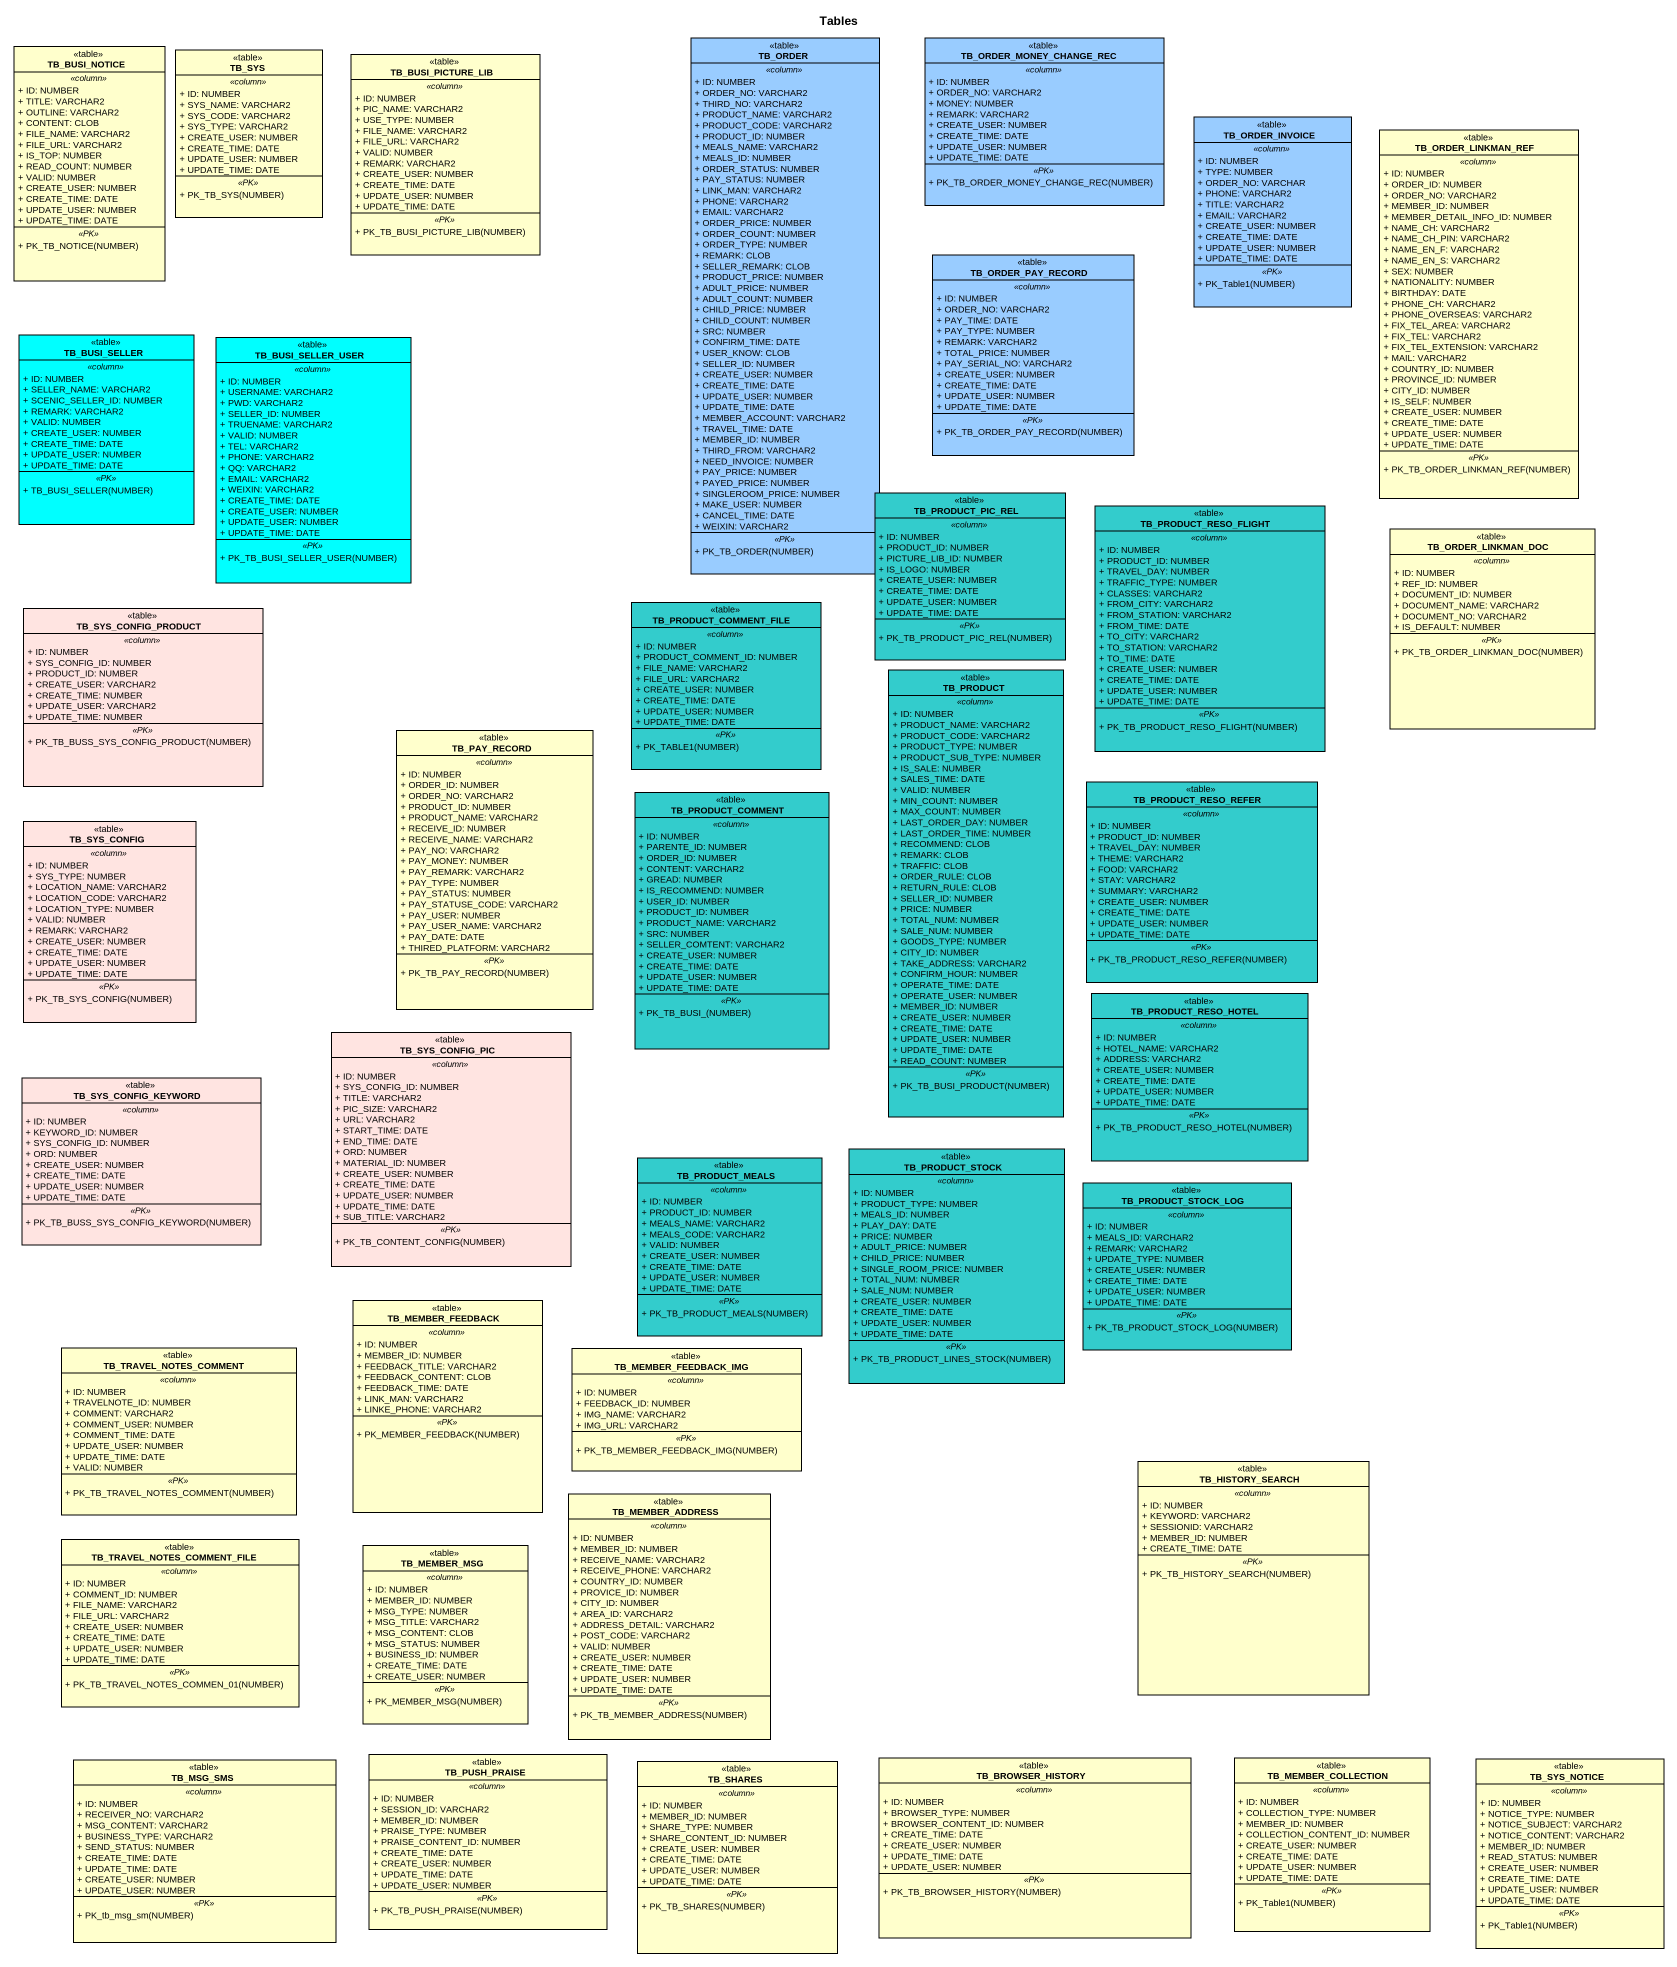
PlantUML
@startuml
title Tables
hide circle
hide empty members
skinparam classAttributeIconSize 0
class TB_BUSI_NOTICE <<table>> {
  .. <<column>> ..
  + ID: NUMBER
  + TITLE: VARCHAR2
  + OUTLINE: VARCHAR2
  + CONTENT: CLOB
  + FILE_NAME: VARCHAR2
  + FILE_URL: VARCHAR2
  + IS_TOP: NUMBER
  + READ_COUNT: NUMBER
  + VALID: NUMBER
  + CREATE_USER: NUMBER
  + CREATE_TIME: DATE
  + UPDATE_USER: NUMBER
  + UPDATE_TIME: DATE
  .. <<PK>> ..
  + PK_TB_NOTICE(NUMBER)
}
class TB_SYS <<table>> {
  .. <<column>> ..
  + ID: NUMBER
  + SYS_NAME: VARCHAR2
  + SYS_CODE: VARCHAR2
  + SYS_TYPE: VARCHAR2
  + CREATE_USER: NUMBER
  + CREATE_TIME: DATE
  + UPDATE_USER: NUMBER
  + UPDATE_TIME: DATE
  .. <<PK>> ..
  + PK_TB_SYS(NUMBER)
}
class TB_BUSI_PICTURE_LIB <<table>> {
  .. <<column>> ..
  + ID: NUMBER
  + PIC_NAME: VARCHAR2
  + USE_TYPE: NUMBER
  + FILE_NAME: VARCHAR2
  + FILE_URL: VARCHAR2
  + VALID: NUMBER
  + REMARK: VARCHAR2
  + CREATE_USER: NUMBER
  + CREATE_TIME: DATE
  + UPDATE_USER: NUMBER
  + UPDATE_TIME: DATE
  .. <<PK>> ..
  + PK_TB_BUSI_PICTURE_LIB(NUMBER)
}
class TB_ORDER <<table>> #99CCFF {
  .. <<column>> ..
  + ID: NUMBER
  + ORDER_NO: VARCHAR2
  + THIRD_NO: VARCHAR2
  + PRODUCT_NAME: VARCHAR2
  + PRODUCT_CODE: VARCHAR2
  + PRODUCT_ID: NUMBER
  + MEALS_NAME: VARCHAR2
  + MEALS_ID: NUMBER
  + ORDER_STATUS: NUMBER
  + PAY_STATUS: NUMBER
  + LINK_MAN: VARCHAR2
  + PHONE: VARCHAR2
  + EMAIL: VARCHAR2
  + ORDER_PRICE: NUMBER
  + ORDER_COUNT: NUMBER
  + ORDER_TYPE: NUMBER
  + REMARK: CLOB
  + SELLER_REMARK: CLOB
  + PRODUCT_PRICE: NUMBER
  + ADULT_PRICE: NUMBER
  + ADULT_COUNT: NUMBER
  + CHILD_PRICE: NUMBER
  + CHILD_COUNT: NUMBER
  + SRC: NUMBER
  + CONFIRM_TIME: DATE
  + USER_KNOW: CLOB
  + SELLER_ID: NUMBER
  + CREATE_USER: NUMBER
  + CREATE_TIME: DATE
  + UPDATE_USER: NUMBER
  + UPDATE_TIME: DATE
  + MEMBER_ACCOUNT: VARCHAR2
  + TRAVEL_TIME: DATE
  + MEMBER_ID: NUMBER
  + THIRD_FROM: VARCHAR2
  + NEED_INVOICE: NUMBER
  + PAY_PRICE: NUMBER
  + PAYED_PRICE: NUMBER
  + SINGLEROOM_PRICE: NUMBER
  + MAKE_USER: NUMBER
  + CANCEL_TIME: DATE
  + WEIXIN: VARCHAR2
  .. <<PK>> ..
  + PK_TB_ORDER(NUMBER)
}
class TB_ORDER_MONEY_CHANGE_REC <<table>> #99CCFF {
  .. <<column>> ..
  + ID: NUMBER
  + ORDER_NO: VARCHAR2
  + MONEY: NUMBER
  + REMARK: VARCHAR2
  + CREATE_USER: NUMBER
  + CREATE_TIME: DATE
  + UPDATE_USER: NUMBER
  + UPDATE_TIME: DATE
  .. <<PK>> ..
  + PK_TB_ORDER_MONEY_CHANGE_REC(NUMBER)
}
class TB_ORDER_INVOICE <<table>> #99CCFF {
  .. <<column>> ..
  + ID: NUMBER
  + TYPE: NUMBER
  + ORDER_NO: VARCHAR
  + PHONE: VARCHAR2
  + TITLE: VARCHAR2
  + EMAIL: VARCHAR2
  + CREATE_USER: NUMBER
  + CREATE_TIME: DATE
  + UPDATE_USER: NUMBER
  + UPDATE_TIME: DATE
  .. <<PK>> ..
  + PK_Table1(NUMBER)
}
class TB_ORDER_LINKMAN_REF <<table>> {
  .. <<column>> ..
  + ID: NUMBER
  + ORDER_ID: NUMBER
  + ORDER_NO: VARCHAR2
  + MEMBER_ID: NUMBER
  + MEMBER_DETAIL_INFO_ID: NUMBER
  + NAME_CH: VARCHAR2
  + NAME_CH_PIN: VARCHAR2
  + NAME_EN_F: VARCHAR2
  + NAME_EN_S: VARCHAR2
  + SEX: NUMBER
  + NATIONALITY: NUMBER
  + BIRTHDAY: DATE
  + PHONE_CH: VARCHAR2
  + PHONE_OVERSEAS: VARCHAR2
  + FIX_TEL_AREA: VARCHAR2
  + FIX_TEL: VARCHAR2
  + FIX_TEL_EXTENSION: VARCHAR2
  + MAIL: VARCHAR2
  + COUNTRY_ID: NUMBER
  + PROVINCE_ID: NUMBER
  + CITY_ID: NUMBER
  + IS_SELF: NUMBER
  + CREATE_USER: NUMBER
  + CREATE_TIME: DATE
  + UPDATE_USER: NUMBER
  + UPDATE_TIME: DATE
  .. <<PK>> ..
  + PK_TB_ORDER_LINKMAN_REF(NUMBER)
}
class TB_ORDER_PAY_RECORD <<table>> #99CCFF {
  .. <<column>> ..
  + ID: NUMBER
  + ORDER_NO: VARCHAR2
  + PAY_TIME: DATE
  + PAY_TYPE: NUMBER
  + REMARK: VARCHAR2
  + TOTAL_PRICE: NUMBER
  + PAY_SERIAL_NO: VARCHAR2
  + CREATE_USER: NUMBER
  + CREATE_TIME: DATE
  + UPDATE_USER: NUMBER
  + UPDATE_TIME: DATE
  .. <<PK>> ..
  + PK_TB_ORDER_PAY_RECORD(NUMBER)
}
class TB_BUSI_SELLER <<table>> #00FFFF {
  .. <<column>> ..
  + ID: NUMBER
  + SELLER_NAME: VARCHAR2
  + SCENIC_SELLER_ID: NUMBER
  + REMARK: VARCHAR2
  + VALID: NUMBER
  + CREATE_USER: NUMBER
  + CREATE_TIME: DATE
  + UPDATE_USER: NUMBER
  + UPDATE_TIME: DATE
  .. <<PK>> ..
  + TB_BUSI_SELLER(NUMBER)
}
class TB_BUSI_SELLER_USER <<table>> #00FFFF {
  .. <<column>> ..
  + ID: NUMBER
  + USERNAME: VARCHAR2
  + PWD: VARCHAR2
  + SELLER_ID: NUMBER
  + TRUENAME: VARCHAR2
  + VALID: NUMBER
  + TEL: VARCHAR2
  + PHONE: VARCHAR2
  + QQ: VARCHAR2
  + EMAIL: VARCHAR2
  + WEIXIN: VARCHAR2
  + CREATE_TIME: DATE
  + CREATE_USER: NUMBER
  + UPDATE_USER: NUMBER
  + UPDATE_TIME: DATE
  .. <<PK>> ..
  + PK_TB_BUSI_SELLER_USER(NUMBER)
}
class TB_PRODUCT_PIC_REL <<table>> #33CCCC {
  .. <<column>> ..
  + ID: NUMBER
  + PRODUCT_ID: NUMBER
  + PICTURE_LIB_ID: NUMBER
  + IS_LOGO: NUMBER
  + CREATE_USER: NUMBER
  + CREATE_TIME: DATE
  + UPDATE_USER: NUMBER
  + UPDATE_TIME: DATE
  .. <<PK>> ..
  + PK_TB_PRODUCT_PIC_REL(NUMBER)
}
class TB_PRODUCT_RESO_FLIGHT <<table>> #33CCCC {
  .. <<column>> ..
  + ID: NUMBER
  + PRODUCT_ID: NUMBER
  + TRAVEL_DAY: NUMBER
  + TRAFFIC_TYPE: NUMBER
  + CLASSES: VARCHAR2
  + FROM_CITY: VARCHAR2
  + FROM_STATION: VARCHAR2
  + FROM_TIME: DATE
  + TO_CITY: VARCHAR2
  + TO_STATION: VARCHAR2
  + TO_TIME: DATE
  + CREATE_USER: NUMBER
  + CREATE_TIME: DATE
  + UPDATE_USER: NUMBER
  + UPDATE_TIME: DATE
  .. <<PK>> ..
  + PK_TB_PRODUCT_RESO_FLIGHT(NUMBER)
}
class TB_ORDER_LINKMAN_DOC <<table>> {
  .. <<column>> ..
  + ID: NUMBER
  + REF_ID: NUMBER
  + DOCUMENT_ID: NUMBER
  + DOCUMENT_NAME: VARCHAR2
  + DOCUMENT_NO: VARCHAR2
  + IS_DEFAULT: NUMBER
  .. <<PK>> ..
  + PK_TB_ORDER_LINKMAN_DOC(NUMBER)
}
class TB_SYS_CONFIG_PRODUCT <<table>> #FFE4E1 {
  .. <<column>> ..
  + ID: NUMBER
  + SYS_CONFIG_ID: NUMBER
  + PRODUCT_ID: NUMBER
  + CREATE_USER: VARCHAR2
  + CREATE_TIME: NUMBER
  + UPDATE_USER: VARCHAR2
  + UPDATE_TIME: NUMBER
  .. <<PK>> ..
  + PK_TB_BUSS_SYS_CONFIG_PRODUCT(NUMBER)
}
class TB_PRODUCT_COMMENT_FILE <<table>> #33CCCC {
  .. <<column>> ..
  + ID: NUMBER
  + PRODUCT_COMMENT_ID: NUMBER
  + FILE_NAME: VARCHAR2
  + FILE_URL: VARCHAR2
  + CREATE_USER: NUMBER
  + CREATE_TIME: DATE
  + UPDATE_USER: NUMBER
  + UPDATE_TIME: DATE
  .. <<PK>> ..
  + PK_TABLE1(NUMBER)
}
class TB_PRODUCT <<table>> #33CCCC {
  .. <<column>> ..
  + ID: NUMBER
  + PRODUCT_NAME: VARCHAR2
  + PRODUCT_CODE: VARCHAR2
  + PRODUCT_TYPE: NUMBER
  + PRODUCT_SUB_TYPE: NUMBER
  + IS_SALE: NUMBER
  + SALES_TIME: DATE
  + VALID: NUMBER
  + MIN_COUNT: NUMBER
  + MAX_COUNT: NUMBER
  + LAST_ORDER_DAY: NUMBER
  + LAST_ORDER_TIME: NUMBER
  + RECOMMEND: CLOB
  + REMARK: CLOB
  + TRAFFIC: CLOB
  + ORDER_RULE: CLOB
  + RETURN_RULE: CLOB
  + SELLER_ID: NUMBER
  + PRICE: NUMBER
  + TOTAL_NUM: NUMBER
  + SALE_NUM: NUMBER
  + GOODS_TYPE: NUMBER
  + CITY_ID: NUMBER
  + TAKE_ADDRESS: VARCHAR2
  + CONFIRM_HOUR: NUMBER
  + OPERATE_TIME: DATE
  + OPERATE_USER: NUMBER
  + MEMBER_ID: NUMBER
  + CREATE_USER: NUMBER
  + CREATE_TIME: DATE
  + UPDATE_USER: NUMBER
  + UPDATE_TIME: DATE
  + READ_COUNT: NUMBER
  .. <<PK>> ..
  + PK_TB_BUSI_PRODUCT(NUMBER)
}
class TB_PAY_RECORD <<table>> {
  .. <<column>> ..
  + ID: NUMBER
  + ORDER_ID: NUMBER
  + ORDER_NO: VARCHAR2
  + PRODUCT_ID: NUMBER
  + PRODUCT_NAME: VARCHAR2
  + RECEIVE_ID: NUMBER
  + RECEIVE_NAME: VARCHAR2
  + PAY_NO: VARCHAR2
  + PAY_MONEY: NUMBER
  + PAY_REMARK: VARCHAR2
  + PAY_TYPE: NUMBER
  + PAY_STATUS: NUMBER
  + PAY_STATUSE_CODE: VARCHAR2
  + PAY_USER: NUMBER
  + PAY_USER_NAME: VARCHAR2
  + PAY_DATE: DATE
  + THIRED_PLATFORM: VARCHAR2
  .. <<PK>> ..
  + PK_TB_PAY_RECORD(NUMBER)
}
class TB_PRODUCT_COMMENT <<table>> #33CCCC {
  .. <<column>> ..
  + ID: NUMBER
  + PARENTE_ID: NUMBER
  + ORDER_ID: NUMBER
  + CONTENT: VARCHAR2
  + GREAD: NUMBER
  + IS_RECOMMEND: NUMBER
  + USER_ID: NUMBER
  + PRODUCT_ID: NUMBER
  + PRODUCT_NAME: VARCHAR2
  + SRC: NUMBER
  + SELLER_COMTENT: VARCHAR2
  + CREATE_USER: NUMBER
  + CREATE_TIME: DATE
  + UPDATE_USER: NUMBER
  + UPDATE_TIME: DATE
  .. <<PK>> ..
  + PK_TB_BUSI_(NUMBER)
}
class TB_PRODUCT_RESO_REFER <<table>> #33CCCC {
  .. <<column>> ..
  + ID: NUMBER
  + PRODUCT_ID: NUMBER
  + TRAVEL_DAY: NUMBER
  + THEME: VARCHAR2
  + FOOD: VARCHAR2
  + STAY: VARCHAR2
  + SUMMARY: VARCHAR2
  + CREATE_USER: NUMBER
  + CREATE_TIME: DATE
  + UPDATE_USER: NUMBER
  + UPDATE_TIME: DATE
  .. <<PK>> ..
  + PK_TB_PRODUCT_RESO_REFER(NUMBER)
}
class TB_SYS_CONFIG <<table>> #FFE4E1 {
  .. <<column>> ..
  + ID: NUMBER
  + SYS_TYPE: NUMBER
  + LOCATION_NAME: VARCHAR2
  + LOCATION_CODE: VARCHAR2
  + LOCATION_TYPE: NUMBER
  + VALID: NUMBER
  + REMARK: VARCHAR2
  + CREATE_USER: NUMBER
  + CREATE_TIME: DATE
  + UPDATE_USER: NUMBER
  + UPDATE_TIME: DATE
  .. <<PK>> ..
  + PK_TB_SYS_CONFIG(NUMBER)
}
class TB_PRODUCT_RESO_HOTEL <<table>> #33CCCC {
  .. <<column>> ..
  + ID: NUMBER
  + HOTEL_NAME: VARCHAR2
  + ADDRESS: VARCHAR2
  + CREATE_USER: NUMBER
  + CREATE_TIME: DATE
  + UPDATE_USER: NUMBER
  + UPDATE_TIME: DATE
  .. <<PK>> ..
  + PK_TB_PRODUCT_RESO_HOTEL(NUMBER)
}
class TB_SYS_CONFIG_PIC <<table>> #FFE4E1 {
  .. <<column>> ..
  + ID: NUMBER
  + SYS_CONFIG_ID: NUMBER
  + TITLE: VARCHAR2
  + PIC_SIZE: VARCHAR2
  + URL: VARCHAR2
  + START_TIME: DATE
  + END_TIME: DATE
  + ORD: NUMBER
  + MATERIAL_ID: NUMBER
  + CREATE_USER: NUMBER
  + CREATE_TIME: DATE
  + UPDATE_USER: NUMBER
  + UPDATE_TIME: DATE
  + SUB_TITLE: VARCHAR2
  .. <<PK>> ..
  + PK_TB_CONTENT_CONFIG(NUMBER)
}
class TB_SYS_CONFIG_KEYWORD <<table>> #FFE4E1 {
  .. <<column>> ..
  + ID: NUMBER
  + KEYWORD_ID: NUMBER
  + SYS_CONFIG_ID: NUMBER
  + ORD: NUMBER
  + CREATE_USER: NUMBER
  + CREATE_TIME: DATE
  + UPDATE_USER: NUMBER
  + UPDATE_TIME: DATE
  .. <<PK>> ..
  + PK_TB_BUSS_SYS_CONFIG_KEYWORD(NUMBER)
}
class TB_PRODUCT_MEALS <<table>> #33CCCC {
  .. <<column>> ..
  + ID: NUMBER
  + PRODUCT_ID: NUMBER
  + MEALS_NAME: VARCHAR2
  + MEALS_CODE: VARCHAR2
  + VALID: NUMBER
  + CREATE_USER: NUMBER
  + CREATE_TIME: DATE
  + UPDATE_USER: NUMBER
  + UPDATE_TIME: DATE
  .. <<PK>> ..
  + PK_TB_PRODUCT_MEALS(NUMBER)
}
class TB_PRODUCT_STOCK <<table>> #33CCCC {
  .. <<column>> ..
  + ID: NUMBER
  + PRODUCT_TYPE: NUMBER
  + MEALS_ID: NUMBER
  + PLAY_DAY: DATE
  + PRICE: NUMBER
  + ADULT_PRICE: NUMBER
  + CHILD_PRICE: NUMBER
  + SINGLE_ROOM_PRICE: NUMBER
  + TOTAL_NUM: NUMBER
  + SALE_NUM: NUMBER
  + CREATE_USER: NUMBER
  + CREATE_TIME: DATE
  + UPDATE_USER: NUMBER
  + UPDATE_TIME: DATE
  .. <<PK>> ..
  + PK_TB_PRODUCT_LINES_STOCK(NUMBER)
}
class TB_PRODUCT_STOCK_LOG <<table>> #33CCCC {
  .. <<column>> ..
  + ID: NUMBER
  + MEALS_ID: VARCHAR2
  + REMARK: VARCHAR2
  + UPDATE_TYPE: NUMBER
  + CREATE_USER: NUMBER
  + CREATE_TIME: DATE
  + UPDATE_USER: NUMBER
  + UPDATE_TIME: DATE
  .. <<PK>> ..
  + PK_TB_PRODUCT_STOCK_LOG(NUMBER)
}
class TB_MEMBER_FEEDBACK <<table>> {
  .. <<column>> ..
  + ID: NUMBER
  + MEMBER_ID: NUMBER
  + FEEDBACK_TITLE: VARCHAR2
  + FEEDBACK_CONTENT: CLOB
  + FEEDBACK_TIME: DATE
  + LINK_MAN: VARCHAR2
  + LINKE_PHONE: VARCHAR2
  .. <<PK>> ..
  + PK_MEMBER_FEEDBACK(NUMBER)
}
class TB_TRAVEL_NOTES_COMMENT <<table>> {
  .. <<column>> ..
  + ID: NUMBER
  + TRAVELNOTE_ID: NUMBER
  + COMMENT: VARCHAR2
  + COMMENT_USER: NUMBER
  + COMMENT_TIME: DATE
  + UPDATE_USER: NUMBER
  + UPDATE_TIME: DATE
  + VALID: NUMBER
  .. <<PK>> ..
  + PK_TB_TRAVEL_NOTES_COMMENT(NUMBER)
}
class TB_MEMBER_FEEDBACK_IMG <<table>> {
  .. <<column>> ..
  + ID: NUMBER
  + FEEDBACK_ID: NUMBER
  + IMG_NAME: VARCHAR2
  + IMG_URL: VARCHAR2
  .. <<PK>> ..
  + PK_TB_MEMBER_FEEDBACK_IMG(NUMBER)
}
class TB_HISTORY_SEARCH <<table>> {
  .. <<column>> ..
  + ID: NUMBER
  + KEYWORD: VARCHAR2
  + SESSIONID: VARCHAR2
  + MEMBER_ID: NUMBER
  + CREATE_TIME: DATE
  .. <<PK>> ..
  + PK_TB_HISTORY_SEARCH(NUMBER)
}
class TB_MEMBER_ADDRESS <<table>> {
  .. <<column>> ..
  + ID: NUMBER
  + MEMBER_ID: NUMBER
  + RECEIVE_NAME: VARCHAR2
  + RECEIVE_PHONE: VARCHAR2
  + COUNTRY_ID: NUMBER
  + PROVICE_ID: NUMBER
  + CITY_ID: NUMBER
  + AREA_ID: VARCHAR2
  + ADDRESS_DETAIL: VARCHAR2
  + POST_CODE: VARCHAR2
  + VALID: NUMBER
  + CREATE_USER: NUMBER
  + CREATE_TIME: DATE
  + UPDATE_USER: NUMBER
  + UPDATE_TIME: DATE
  .. <<PK>> ..
  + PK_TB_MEMBER_ADDRESS(NUMBER)
}
class TB_TRAVEL_NOTES_COMMENT_FILE <<table>> {
  .. <<column>> ..
  + ID: NUMBER
  + COMMENT_ID: NUMBER
  + FILE_NAME: VARCHAR2
  + FILE_URL: VARCHAR2
  + CREATE_USER: NUMBER
  + CREATE_TIME: DATE
  + UPDATE_USER: NUMBER
  + UPDATE_TIME: DATE
  .. <<PK>> ..
  + PK_TB_TRAVEL_NOTES_COMMEN_01(NUMBER)
}
class TB_MEMBER_MSG <<table>> {
  .. <<column>> ..
  + ID: NUMBER
  + MEMBER_ID: NUMBER
  + MSG_TYPE: NUMBER
  + MSG_TITLE: VARCHAR2
  + MSG_CONTENT: CLOB
  + MSG_STATUS: NUMBER
  + BUSINESS_ID: NUMBER
  + CREATE_TIME: DATE
  + CREATE_USER: NUMBER
  .. <<PK>> ..
  + PK_MEMBER_MSG(NUMBER)
}
class TB_MSG_SMS <<table>> {
  .. <<column>> ..
  + ID: NUMBER
  + RECEIVER_NO: VARCHAR2
  + MSG_CONTENT: VARCHAR2
  + BUSINESS_TYPE: VARCHAR2
  + SEND_STATUS: NUMBER
  + CREATE_TIME: DATE
  + UPDATE_TIME: DATE
  + CREATE_USER: NUMBER
  + UPDATE_USER: NUMBER
  .. <<PK>> ..
  + PK_tb_msg_sm(NUMBER)
}
class TB_PUSH_PRAISE <<table>> {
  .. <<column>> ..
  + ID: NUMBER
  + SESSION_ID: VARCHAR2
  + MEMBER_ID: NUMBER
  + PRAISE_TYPE: NUMBER
  + PRAISE_CONTENT_ID: NUMBER
  + CREATE_TIME: DATE
  + CREATE_USER: NUMBER
  + UPDATE_TIME: DATE
  + UPDATE_USER: NUMBER
  .. <<PK>> ..
  + PK_TB_PUSH_PRAISE(NUMBER)
}
class TB_BROWSER_HISTORY <<table>> {
  .. <<column>> ..
  + ID: NUMBER
  + BROWSER_TYPE: NUMBER
  + BROWSER_CONTENT_ID: NUMBER
  + CREATE_TIME: DATE
  + CREATE_USER: NUMBER
  + UPDATE_TIME: DATE
  + UPDATE_USER: NUMBER
  .. <<PK>> ..
  + PK_TB_BROWSER_HISTORY(NUMBER)
}
class TB_MEMBER_COLLECTION <<table>> {
  .. <<column>> ..
  + ID: NUMBER
  + COLLECTION_TYPE: NUMBER
  + MEMBER_ID: NUMBER
  + COLLECTION_CONTENT_ID: NUMBER
  + CREATE_USER: NUMBER
  + CREATE_TIME: DATE
  + UPDATE_USER: NUMBER
  + UPDATE_TIME: DATE
  .. <<PK>> ..
  + PK_Table1(NUMBER)
}
class TB_SYS_NOTICE <<table>> {
  .. <<column>> ..
  + ID: NUMBER
  + NOTICE_TYPE: NUMBER
  + NOTICE_SUBJECT: VARCHAR2
  + NOTICE_CONTENT: VARCHAR2
  + MEMBER_ID: NUMBER
  + READ_STATUS: NUMBER
  + CREATE_USER: NUMBER
  + CREATE_TIME: DATE
  + UPDATE_USER: NUMBER
  + UPDATE_TIME: DATE
  .. <<PK>> ..
  + PK_Table1(NUMBER)
}
class TB_SHARES <<table>> {
  .. <<column>> ..
  + ID: NUMBER
  + MEMBER_ID: NUMBER
  + SHARE_TYPE: NUMBER
  + SHARE_CONTENT_ID: NUMBER
  + CREATE_USER: NUMBER
  + CREATE_TIME: DATE
  + UPDATE_USER: NUMBER
  + UPDATE_TIME: DATE
  .. <<PK>> ..
  + PK_TB_SHARES(NUMBER)
}
@enduml
